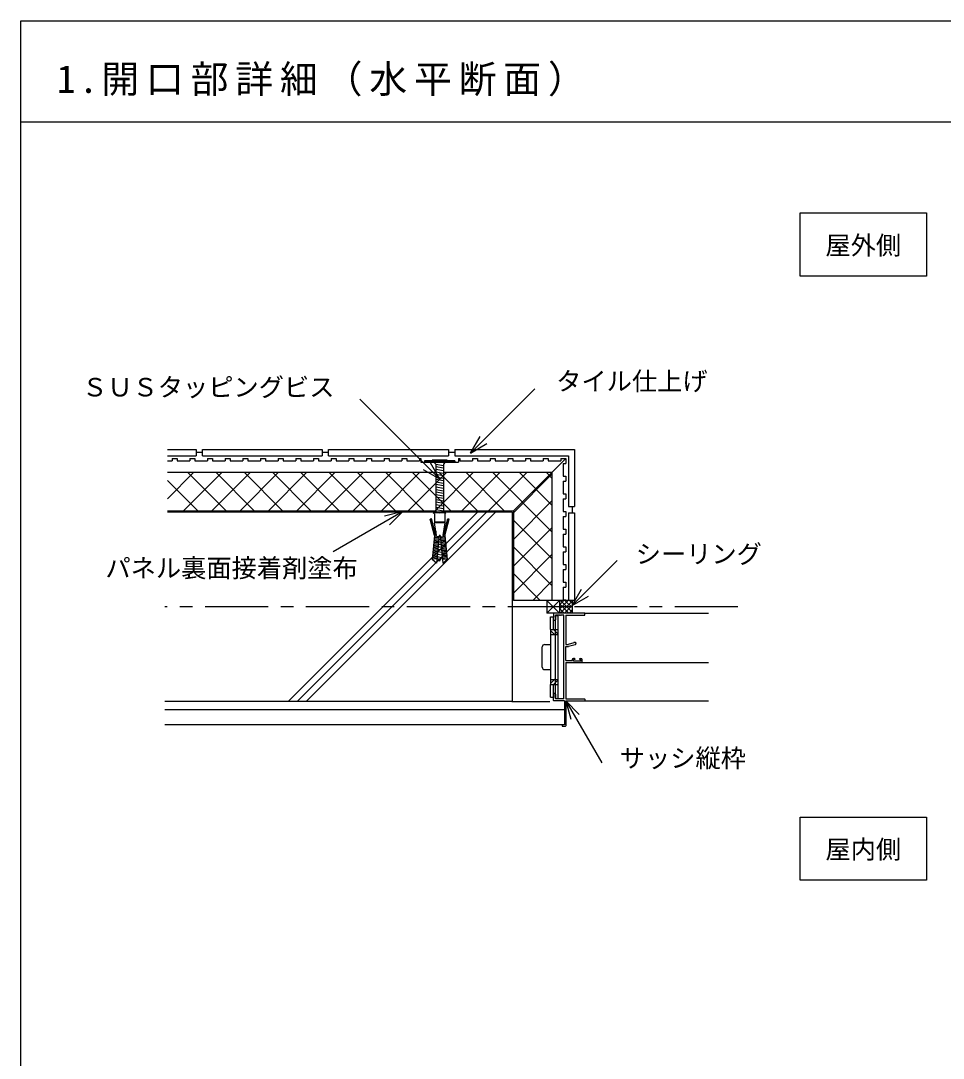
# Model space of a CAD drawing. Units: millimetres, scale not verified. Extents: x -1989 to 2011, y -1447 to 1353.
# Drawn here: x -1989 to -1258, y 531 to 1353 of the extents above; entities that cross this region are included whole.
import ezdxf
from ezdxf.enums import TextEntityAlignment as Align

# ---------------------------------------------------------------- set-up
doc = ezdxf.new("R2010")
doc.units = ezdxf.units.MM
doc.header["$LTSCALE"] = 10
doc.linetypes.add('CHAIN1', pattern=[8, 5, -1, 1, -1])
for name, color, linetype in [('0-0', 7, 'Continuous'), ('3-0', 7, 'Continuous'), ('3-1', 7, 'Continuous'), ('3-2', 7, 'Continuous'), ('3-3', 7, 'Continuous')]:
    doc.layers.add(name, color=color, linetype=linetype)
doc.styles.add('ＭＳ ゴシック', font='')
doc.styles.get('ＭＳ ゴシック').set_extended_font_data('MS Gothic')

msp = doc.modelspace()

# ---------------------------------------------------------------- linework, layer by layer
at = {"layer": '0-0'}
msp.add_line((-1988.79, 1272.63), (2011.21, 1272.63), dxfattribs=at)
msp.add_lwpolyline([(-1988.79, 1352.63), (2011.21, 1352.63), (2011.21, -1447.37), (-1988.79, -1447.37)], close=True, dxfattribs=at)
at = {"layer": '3-0'}
for points in [[(-1371.05, 1200.38), (-1271.05, 1200.38), (-1271.05, 1150.38), (-1371.05, 1150.38)], [(-1371.05, 721.92), (-1271.05, 721.92), (-1271.05, 671.92), (-1371.05, 671.92)]]:
    msp.add_lwpolyline(points, close=True, dxfattribs=at)
at = {"layer": '3-1'}
for p, q in [((-1632.29, 1010.21), (-1581.44, 1061.05)), ((-1656.59, 989.52), (-1719.95, 1052.88)), ((-1632.29, 1010.21), (-1624.79, 1023.2)), ((-1872.55, 1012.95), (-1849.81, 1012.95)), ((-1849.81, 1012.95), (-1849.81, 1007.95)), ((-1844.81, 1012.95), (-1749.81, 1012.95)), ((-1749.81, 1012.95), (-1749.81, 1007.95)), ((-1744.81, 1012.95), (-1649.81, 1012.95)), ((-1649.81, 1012.95), (-1649.81, 1007.95)), ((-1649.81, 1010.95), (-1644.81, 1010.95)), ((-1644.81, 1012.95), (-1644.81, 1007.95)), ((-1644.81, 1012.95), (-1549.81, 1012.95)), ((-1632.29, 1010.21), (-1619.3, 1017.71)), ((-1549.81, 1012.95), (-1549.81, 967.95)), ((-1872.55, 1007.95), (-1849.81, 1007.95)), ((-1872.55, 1003.95), (-1868.81, 1003.95)), ((-1868.81, 1005.95), (-1868.81, 1003.95)), ((-1868.81, 1005.95), (-1864.81, 1005.95)), ((-1864.81, 1005.95), (-1864.81, 1003.95)), ((-1864.81, 1003.95), (-1854.81, 1003.95)), ((-1854.81, 1005.95), (-1854.81, 1003.95)), ((-1854.81, 1005.95), (-1850.81, 1005.95)), ((-1850.81, 1005.95), (-1850.81, 1003.95)), ((-1850.81, 1003.95), (-1840.81, 1003.95)), ((-1844.81, 1007.95), (-1749.81, 1007.95)), ((-1840.81, 1005.95), (-1840.81, 1003.95)), ((-1840.81, 1005.95), (-1836.81, 1005.95)), ((-1836.81, 1005.95), (-1836.81, 1003.95)), ((-1836.81, 1003.95), (-1826.81, 1003.95)), ((-1826.81, 1005.95), (-1826.81, 1003.95)), ((-1826.81, 1005.95), (-1822.81, 1005.95)), ((-1822.81, 1005.95), (-1822.81, 1003.95)), ((-1822.81, 1003.95), (-1812.81, 1003.95)), ((-1812.81, 1005.95), (-1812.81, 1003.95)), ((-1812.81, 1005.95), (-1808.81, 1005.95)), ((-1808.81, 1005.95), (-1808.81, 1003.95)), ((-1808.81, 1003.95), (-1798.81, 1003.95)), ((-1798.81, 1005.95), (-1798.81, 1003.95)), ((-1798.81, 1005.95), (-1794.81, 1005.95)), ((-1794.81, 1005.95), (-1794.81, 1003.95)), ((-1794.81, 1003.95), (-1784.81, 1003.95)), ((-1784.81, 1005.95), (-1784.81, 1003.95)), ((-1784.81, 1005.95), (-1780.81, 1005.95)), ((-1780.81, 1005.95), (-1780.81, 1003.95)), ((-1780.81, 1003.95), (-1770.81, 1003.95)), ((-1770.81, 1005.95), (-1770.81, 1003.95)), ((-1770.81, 1005.95), (-1766.81, 1005.95)), ((-1766.81, 1005.95), (-1766.81, 1003.95)), ((-1766.81, 1003.95), (-1756.81, 1003.95)), ((-1756.81, 1005.95), (-1756.81, 1003.95)), ((-1756.81, 1005.95), (-1752.81, 1005.95)), ((-1752.81, 1005.95), (-1752.81, 1003.95)), ((-1752.81, 1003.95), (-1742.81, 1003.95)), ((-1744.81, 1007.95), (-1649.81, 1007.95)), ((-1742.81, 1005.95), (-1742.81, 1003.95)), ((-1742.81, 1005.95), (-1738.81, 1005.95)), ((-1738.81, 1005.95), (-1738.81, 1003.95)), ((-1738.81, 1003.95), (-1728.81, 1003.95)), ((-1728.81, 1005.95), (-1728.81, 1003.95)), ((-1728.81, 1005.95), (-1724.81, 1005.95)), ((-1724.81, 1005.95), (-1724.81, 1003.95)), ((-1724.81, 1003.95), (-1714.81, 1003.95)), ((-1714.81, 1005.95), (-1714.81, 1003.95)), ((-1714.81, 1005.95), (-1710.81, 1005.95)), ((-1710.81, 1005.95), (-1710.81, 1003.95)), ((-1710.81, 1003.95), (-1700.81, 1003.95)), ((-1700.81, 1005.95), (-1700.81, 1003.95)), ((-1700.81, 1005.95), (-1696.81, 1005.95)), ((-1696.81, 1005.95), (-1696.81, 1003.95)), ((-1696.81, 1003.95), (-1686.81, 1003.95)), ((-1686.81, 1005.95), (-1686.81, 1003.95)), ((-1686.81, 1005.95), (-1682.81, 1005.95)), ((-1682.81, 1005.95), (-1682.81, 1003.95)), ((-1682.81, 1003.95), (-1672.81, 1003.95)), ((-1672.81, 1005.95), (-1672.81, 1003.95)), ((-1672.81, 1005.95), (-1671.81, 1005.95)), ((-1671.81, 1005.95), (-1671.81, 1002.95)), ((-1671.81, 1002.95), (-1641.81, 1002.95)), ((-1668.81, 1003.95), (-1668.81, 1002.95)), ((-1644.81, 1003.95), (-1668.81, 1003.95)), ((-1644.81, 1002.95), (-1668.81, 1002.95)), ((-1662.81, 1004.45), (-1662.31, 1003.95)), ((-1650.81, 1004.45), (-1662.81, 1004.45)), ((-1661.31, 1002.95), (-1659.81, 1001.45)), ((-1652.31, 1002.95), (-1653.81, 1001.45)), ((-1650.81, 1004.45), (-1651.31, 1003.95)), ((-1644.81, 1007.95), (-1554.81, 1007.95)), ((-1644.81, 1003.95), (-1644.81, 1002.95)), ((-1641.81, 1005.95), (-1641.81, 1002.95)), ((-1641.81, 1005.95), (-1640.81, 1005.95)), ((-1640.81, 1005.95), (-1640.81, 1003.95)), ((-1640.81, 1003.95), (-1630.81, 1003.95)), ((-1630.81, 1005.95), (-1630.81, 1003.95)), ((-1630.81, 1005.95), (-1626.81, 1005.95)), ((-1626.81, 1005.95), (-1626.81, 1003.95)), ((-1626.81, 1003.95), (-1616.81, 1003.95)), ((-1616.81, 1005.95), (-1616.81, 1003.95)), ((-1616.81, 1005.95), (-1612.81, 1005.95)), ((-1612.81, 1005.95), (-1612.81, 1003.95)), ((-1612.81, 1003.95), (-1602.81, 1003.95)), ((-1602.81, 1005.95), (-1602.81, 1003.95)), ((-1602.81, 1005.95), (-1598.81, 1005.95)), ((-1598.81, 1005.95), (-1598.81, 1003.95)), ((-1598.81, 1003.95), (-1588.81, 1003.95)), ((-1556.81, 1005.95), (-1598.31, 964.45)), ((-1588.81, 1005.95), (-1588.81, 1003.95)), ((-1588.81, 1005.95), (-1584.81, 1005.95)), ((-1584.81, 1005.95), (-1584.81, 1003.95)), ((-1584.81, 1003.95), (-1574.81, 1003.95)), ((-1574.81, 1005.95), (-1574.81, 1003.95)), ((-1574.81, 1005.95), (-1570.81, 1005.95)), ((-1570.81, 1005.95), (-1570.81, 1003.95)), ((-1570.81, 1003.95), (-1560.81, 1003.95)), ((-1560.81, 1005.95), (-1560.81, 1003.95)), ((-1560.81, 1005.95), (-1556.81, 1005.95)), ((-1556.81, 1005.95), (-1556.81, 1001.95)), ((-1554.81, 1007.95), (-1554.81, 967.95)), ((-1872.55, 994.95), (-1659.81, 994.95)), ((-1872.55, 974), (-1851.6, 994.95)), ((-1859.7, 964.45), (-1829.2, 994.95)), ((-1856.57, 994.95), (-1826.07, 964.45)), ((-1837.3, 964.45), (-1806.8, 994.95)), ((-1834.17, 994.95), (-1803.67, 964.45)), ((-1814.9, 964.45), (-1784.4, 994.95)), ((-1811.77, 994.95), (-1781.27, 964.45)), ((-1792.5, 964.45), (-1762, 994.95)), ((-1789.37, 994.95), (-1758.87, 964.45)), ((-1770.1, 964.45), (-1739.6, 994.95)), ((-1766.97, 994.95), (-1736.47, 964.45)), ((-1747.7, 964.45), (-1717.2, 994.95)), ((-1744.57, 994.95), (-1714.07, 964.45)), ((-1725.3, 964.45), (-1694.8, 994.95)), ((-1722.17, 994.95), (-1691.67, 964.45)), ((-1702.9, 964.45), (-1672.4, 994.95)), ((-1699.77, 994.95), (-1669.27, 964.45)), ((-1681.69, 964.45), (-1651.19, 994.95)), ((-1678.55, 994.95), (-1648.05, 964.45)), ((-1656.59, 989.52), (-1669.58, 997.02)), ((-1656.59, 989.52), (-1664.09, 1002.51)), ((-1660.47, 964.45), (-1629.97, 994.95)), ((-1659.81, 1001.45), (-1659.81, 962.95)), ((-1659.81, 1001.45), (-1653.81, 1000.4)), ((-1659.81, 999.45), (-1653.81, 998.4)), ((-1659.81, 997.45), (-1653.81, 996.4)), ((-1659.81, 995.45), (-1653.81, 994.4)), ((-1657.34, 994.95), (-1626.84, 964.45)), ((-1653.81, 1001.45), (-1653.81, 962.95)), ((-1653.81, 994.95), (-1567.81, 994.95)), ((-1639.26, 964.45), (-1608.76, 994.95)), ((-1636.13, 994.95), (-1605.63, 964.45)), ((-1618.05, 964.45), (-1587.55, 994.95)), ((-1614.91, 994.95), (-1567.81, 947.85)), ((-1593.7, 994.95), (-1567.81, 969.06)), ((-1572.49, 994.95), (-1567.81, 990.28)), ((-1567.81, 994.95), (-1567.81, 893.45)), ((-1558.81, 1001.95), (-1556.81, 1001.95)), ((-1558.81, 1001.95), (-1558.81, 991.95)), ((-1872.55, 988.54), (-1848.47, 964.45)), ((-1659.81, 993.45), (-1653.81, 992.4)), ((-1659.81, 991.45), (-1653.81, 990.4)), ((-1659.81, 989.45), (-1653.81, 988.4)), ((-1659.81, 987.45), (-1653.81, 986.4)), ((-1598.31, 962.98), (-1567.81, 993.48)), ((-1558.81, 991.95), (-1556.81, 991.95)), ((-1558.81, 987.95), (-1556.81, 987.95)), ((-1558.81, 987.95), (-1558.81, 977.95)), ((-1556.81, 991.95), (-1556.81, 987.95)), ((-1659.81, 985.45), (-1653.81, 984.4)), ((-1659.81, 983.45), (-1653.81, 982.4)), ((-1659.81, 981.45), (-1653.81, 980.4)), ((-1659.81, 979.45), (-1653.81, 978.4)), ((-1558.81, 977.95), (-1556.81, 977.95)), ((-1556.81, 977.95), (-1556.81, 973.95)), ((-1659.81, 977.45), (-1653.81, 976.4)), ((-1659.81, 975.45), (-1653.81, 974.4)), ((-1659.81, 973.45), (-1653.81, 972.4)), ((-1659.81, 971.45), (-1653.81, 970.4)), ((-1598.31, 941.76), (-1567.81, 972.26)), ((-1558.81, 973.95), (-1556.81, 973.95)), ((-1558.81, 973.95), (-1558.81, 963.95)), ((-1872.55, 964.45), (-1659.81, 964.45)), ((-1599.31, 963.45), (-1872.55, 963.45)), ((-1626.8, 963.45), (-1776.8, 813.45)), ((-1619.73, 963.45), (-1769.73, 813.45)), ((-1612.66, 963.45), (-1762.66, 813.45)), ((-1685.92, 964), (-1741.2, 932.08)), ((-1685.92, 964), (-1700.41, 960.12)), ((-1685.92, 964), (-1696.52, 953.39)), ((-1660.81, 961.95), (-1661.81, 962.95)), ((-1651.81, 962.95), (-1661.81, 962.95)), ((-1660.81, 961.95), (-1660.81, 954.95)), ((-1659.81, 969.45), (-1653.81, 968.4)), ((-1659.81, 967.45), (-1653.81, 966.4)), ((-1659.81, 965.45), (-1653.81, 964.4)), ((-1659.81, 963.45), (-1656.98, 962.95)), ((-1653.81, 964.45), (-1598.31, 964.45)), ((-1651.81, 962.95), (-1652.81, 961.95)), ((-1652.81, 961.95), (-1652.81, 954.95)), ((-1599.31, 963.45), (-1599.31, 813.45)), ((-1598.31, 964.45), (-1598.31, 893.45)), ((-1558.81, 963.95), (-1556.81, 963.95)), ((-1556.81, 963.95), (-1556.81, 959.95)), ((-1554.81, 967.95), (-1549.81, 967.95)), ((-1554.81, 962.95), (-1549.81, 962.95)), ((-1554.81, 962.95), (-1554.81, 893.45)), ((-1551.81, 967.95), (-1551.81, 962.95)), ((-1549.81, 962.95), (-1549.81, 893.45)), ((-1663.35, 958.21), (-1664.31, 957.95)), ((-1660.81, 944.95), (-1664.31, 957.95)), ((-1659.78, 944.95), (-1663.35, 958.21)), ((-1652.81, 955.45), (-1660.81, 955.45)), ((-1652.81, 954.95), (-1660.81, 954.95)), ((-1659.31, 944.95), (-1660.81, 954.95)), ((-1652.81, 954.95), (-1654.31, 944.95)), ((-1653.85, 944.95), (-1650.28, 958.21)), ((-1652.81, 944.95), (-1649.31, 957.95)), ((-1649.31, 957.95), (-1650.28, 958.21)), ((-1598.31, 957.14), (-1567.81, 926.64)), ((-1558.81, 959.95), (-1556.81, 959.95)), ((-1558.81, 959.95), (-1558.81, 949.95)), ((-1659.81, 948.29), (-1659.81, 945.09)), ((-1653.81, 948.29), (-1653.81, 945.09)), ((-1598.31, 920.55), (-1567.81, 951.05)), ((-1558.81, 949.95), (-1556.81, 949.95)), ((-1558.81, 945.95), (-1556.81, 945.95)), ((-1558.81, 945.95), (-1558.81, 935.95)), ((-1556.81, 949.95), (-1556.81, 945.95)), ((-1660.81, 944.95), (-1662.81, 925.95)), ((-1658.04, 936.99), (-1661.61, 937.36)), ((-1657.95, 937.98), (-1661.51, 938.36)), ((-1657.85, 938.98), (-1661.4, 939.35)), ((-1657.76, 939.97), (-1661.3, 940.35)), ((-1657.67, 940.97), (-1661.19, 941.34)), ((-1657.58, 941.97), (-1661.09, 942.34)), ((-1657.49, 942.96), (-1660.97, 943.33)), ((-1657.4, 943.96), (-1660.88, 944.32)), ((-1659.31, 944.95), (-1659.78, 944.95)), ((-1657.31, 944.95), (-1659.31, 922.95)), ((-1657.93, 938.12), (-1655.65, 937.72)), ((-1657.75, 940.09), (-1655.84, 939.75)), ((-1657.57, 942.06), (-1656.02, 941.79)), ((-1657.4, 944.03), (-1656.21, 943.82)), ((-1656.31, 944.95), (-1657.31, 944.95)), ((-1656.31, 944.95), (-1654.31, 922.95)), ((-1656.22, 943.96), (-1652.74, 944.32)), ((-1656.13, 942.96), (-1652.65, 943.33)), ((-1656.04, 941.97), (-1652.54, 942.34)), ((-1655.95, 940.97), (-1652.43, 941.34)), ((-1655.86, 939.97), (-1652.33, 940.35)), ((-1655.77, 938.98), (-1652.22, 939.35)), ((-1655.68, 937.98), (-1652.12, 938.36)), ((-1655.59, 936.99), (-1652.01, 937.36)), ((-1653.85, 944.95), (-1654.31, 944.95)), ((-1652.81, 944.95), (-1650.81, 925.95)), ((-1658.76, 929.02), (-1662.45, 929.41)), ((-1658.67, 930.02), (-1662.34, 930.4)), ((-1658.58, 931.01), (-1662.24, 931.4)), ((-1658.49, 932.01), (-1662.13, 932.39)), ((-1658.4, 933), (-1662.03, 933.39)), ((-1658.31, 934), (-1661.92, 934.38)), ((-1658.22, 935), (-1661.82, 935.37)), ((-1658.13, 935.99), (-1661.71, 936.37)), ((-1658.65, 930.25), (-1654.91, 929.59)), ((-1658.47, 932.22), (-1655.1, 931.62)), ((-1658.29, 934.19), (-1655.28, 933.66)), ((-1658.11, 936.15), (-1655.47, 935.69)), ((-1655.5, 935.99), (-1651.91, 936.37)), ((-1655.41, 935), (-1651.8, 935.37)), ((-1655.32, 934), (-1651.7, 934.38)), ((-1655.22, 933), (-1651.59, 933.39)), ((-1655.13, 932.01), (-1651.49, 932.39)), ((-1655.04, 931.01), (-1651.38, 931.4)), ((-1654.95, 930.02), (-1651.28, 930.4)), ((-1654.86, 929.02), (-1651.17, 929.41)), ((-1598.31, 935.92), (-1567.81, 905.42)), ((-1598.31, 899.34), (-1567.81, 929.84)), ((-1558.81, 935.95), (-1556.81, 935.95)), ((-1558.81, 931.95), (-1556.81, 931.95)), ((-1558.81, 931.95), (-1558.81, 921.95)), ((-1556.81, 935.95), (-1556.81, 931.95)), ((-1659.31, 922.95), (-1662.81, 925.95)), ((-1659.03, 926.03), (-1662.76, 926.42)), ((-1658.94, 927.03), (-1662.66, 927.42)), ((-1658.85, 928.02), (-1662.55, 928.41)), ((-1656.79, 924.41), (-1658.85, 927.99)), ((-1658.83, 928.28), (-1654.99, 927.6)), ((-1656.81, 924.45), (-1654.77, 927.99)), ((-1654.77, 928.02), (-1651.07, 928.41)), ((-1654.68, 927.03), (-1650.97, 927.42)), ((-1654.59, 926.03), (-1650.86, 926.42)), ((-1654.31, 922.95), (-1650.81, 925.95)), ((-1558.81, 921.95), (-1556.81, 921.95)), ((-1556.81, 921.95), (-1556.81, 917.95)), ((-1551.81, 889.46), (-1516.07, 925.19)), ((-1598.31, 914.71), (-1577.05, 893.45)), ((-1558.81, 917.95), (-1556.81, 917.95)), ((-1558.81, 917.95), (-1558.81, 907.95)), ((-1582.98, 893.45), (-1567.81, 908.62)), ((-1558.81, 907.95), (-1556.81, 907.95)), ((-1556.81, 907.95), (-1556.81, 903.95)), ((-1558.81, 903.95), (-1556.81, 903.95)), ((-1558.81, 903.95), (-1558.81, 893.95)), ((-1551.81, 889.46), (-1544.31, 902.45)), ((-1551.81, 889.46), (-1538.82, 896.96)), ((-1598.31, 893.5), (-1598.27, 893.45)), ((-1549.81, 893.45), (-1598.31, 893.45)), ((-1571.81, 893.45), (-1571.81, 883.45)), ((-1571.81, 883.45), (-1561.81, 893.45)), ((-1561.81, 890.06), (-1558.42, 893.45)), ((-1561.81, 886.53), (-1554.88, 893.45)), ((-1561.81, 890.72), (-1554.55, 883.45)), ((-1561.35, 883.45), (-1551.81, 892.99)), ((-1561.01, 893.45), (-1551.81, 884.25)), ((-1558.81, 893.95), (-1556.81, 893.95)), ((-1557.81, 883.45), (-1551.81, 889.46)), ((-1557.48, 893.45), (-1551.81, 887.79)), ((-1556.81, 893.95), (-1556.81, 893.45)), ((-1553.94, 893.45), (-1551.81, 891.32)), ((-1551.81, 893.45), (-1551.81, 883.45)), ((-1541.81, 883.45), (-1571.81, 883.45)), ((-1568.96, 880.47), (-1566.67, 880.47)), ((-1568.96, 870.45), (-1568.96, 880.47)), ((-1566.38, 883.45), (-1566.67, 883.16)), ((-1566.67, 883.16), (-1566.67, 880.67)), ((-1566.67, 880.67), (-1566.67, 880.27)), ((-1566.67, 870.58), (-1566.67, 880.47)), ((-1566.67, 877.98), (-1566.67, 880.27)), ((-1565.03, 881.46), (-1562.75, 881.46)), ((-1562.9, 881.81), (-1562.5, 881.81)), ((-1561.9, 881.81), (-1562.5, 881.81)), ((-1561.9, 881.81), (-1561.5, 881.81)), ((-1561.81, 887.18), (-1558.09, 883.45)), ((-1561.81, 883.64), (-1561.62, 883.45)), ((-1560.91, 881.81), (-1561.5, 881.81)), ((-1560.91, 881.81), (-1560.51, 881.81)), ((-1556.73, 881.81), (-1541.81, 881.81)), ((-1554.28, 883.45), (-1551.81, 885.92)), ((-1541.81, 881.81), (-1541.81, 883.45)), ((-1541.81, 883.45), (-1443.8, 883.45)), ((-1566.67, 877.98), (-1566.18, 877.49)), ((-1565.53, 877.49), (-1566.18, 877.49)), ((-1565.53, 877.49), (-1565.03, 877.98)), ((-1568.56, 826.76), (-1568.56, 870.52)), ((-1568.56, 870.52), (-1562.75, 870.52)), ((-1568.56, 866.55), (-1562.75, 866.55)), ((-1565.03, 865.7), (-1568.38, 869.05)), ((-1566.62, 870.52), (-1566.67, 870.58)), ((-1563.18, 867.08), (-1566.62, 870.52)), ((-1575.53, 840.69), (-1575.53, 856.6)), ((-1573.54, 858.59), (-1568.56, 858.59)), ((-1556.73, 857), (-1554.74, 857)), ((-1556.73, 845.86), (-1556.73, 857)), ((-1550.56, 859.81), (-1554.96, 858.64)), ((-1549.51, 858.39), (-1554.74, 857)), ((-1550.56, 860.08), (-1550.56, 859.81)), ((-1549.07, 860.08), (-1550.56, 860.08)), ((-1548.77, 859.78), (-1549.07, 860.08)), ((-1548.77, 859.78), (-1548.77, 859.35)), ((-1551.76, 846.56), (-1551.76, 845.86)), ((-1549.97, 847.55), (-1550.76, 847.55)), ((-1550.46, 846.66), (-1550.76, 846.36)), ((-1549.77, 846.66), (-1550.46, 846.66)), ((-1549.47, 847.05), (-1549.97, 847.55)), ((-1549.77, 846.66), (-1549.47, 846.95)), ((-1549.47, 847.05), (-1549.47, 846.95)), ((-1545.59, 847.55), (-1546.09, 847.05)), ((-1546.09, 847.05), (-1546.09, 846.95)), ((-1546.09, 846.95), (-1545.79, 846.66)), ((-1545.79, 846.66), (-1545.09, 846.66)), ((-1545.59, 847.55), (-1544.79, 847.55)), ((-1544.79, 846.36), (-1545.09, 846.66)), ((-1543.8, 844.72), (-1543.8, 846.56)), ((-1573.54, 838.7), (-1568.56, 838.7)), ((-1556.73, 845.86), (-1551.76, 845.86)), ((-1556.73, 844.22), (-1544.3, 844.22)), ((-1550.76, 845.31), (-1550.76, 846.36)), ((-1544.79, 845.31), (-1550.76, 845.31)), ((-1544.79, 845.31), (-1544.79, 846.36)), ((-1544.3, 844.22), (-1543.8, 844.72)), ((-1544.3, 844.22), (-1443.8, 844.22)), ((-1568.56, 830.74), (-1562.75, 830.74)), ((-1568.38, 828.24), (-1565.03, 831.59)), ((-1566.62, 826.76), (-1563.18, 830.21)), ((-1568.96, 816.82), (-1568.96, 826.84)), ((-1568.56, 826.76), (-1562.75, 826.76)), ((-1566.67, 826.71), (-1566.62, 826.76)), ((-1566.67, 816.82), (-1566.67, 826.71)), ((-1565.03, 815.82), (-1565.03, 826.76)), ((-1568.96, 816.82), (-1566.67, 816.82)), ((-1566.18, 819.8), (-1566.67, 819.3)), ((-1566.67, 819.3), (-1566.67, 817.02)), ((-1566.67, 817.02), (-1566.67, 816.62)), ((-1566.67, 814.13), (-1566.67, 816.62)), ((-1566.67, 814.13), (-1566.38, 813.83)), ((-1557.92, 813.83), (-1566.38, 813.83)), ((-1565.53, 819.8), (-1566.18, 819.8)), ((-1565.03, 819.3), (-1565.53, 819.8)), ((-1565.03, 819.3), (-1565.03, 815.48)), ((-1558.37, 815.48), (-1565.03, 815.48)), ((-1557.92, 813.83), (-1557.92, 794.84)), ((-1556.73, 813.83), (-1556.73, 794.24)), ((-1556.73, 813.83), (-1542.11, 813.83)), ((-1556.73, 813.83), (-1528.37, 764.72)), ((-1556.73, 813.83), (-1552.85, 799.35)), ((-1556.73, 813.83), (-1546.12, 803.23)), ((-1541.81, 815.18), (-1542.11, 815.48)), ((-1542.11, 813.83), (-1541.81, 814.13)), ((-1542.11, 813.83), (-1443.8, 813.83)), ((-1541.81, 815.18), (-1541.81, 814.13)), ((-1599.55, 813.45), (-1874.48, 813.45)), ((-1557.92, 806.84), (-1874.48, 806.84)), ((-1599.55, 813.45), (-1569.55, 813.45)), ((-1559.71, 794.84), (-1874.48, 794.84)), ((-1559.71, 794.84), (-1559.71, 793.94)), ((-1557.92, 794.84), (-1559.71, 794.84)), ((-1559.71, 793.94), (-1557.03, 793.94)), ((-1557.03, 793.94), (-1556.73, 794.24))]:
    msp.add_line(p, q, dxfattribs=at)
at = {"layer": '3-1', "linetype": 'CHAIN1'}
for p, q in [((-1552.72, 888.45), (-1874.48, 888.45)), ((-1420.37, 888.45), (-1549.81, 888.45))]:
    msp.add_line(p, q, dxfattribs=at)
at = {"layer": '3-1'}
for points in [[(-1561.81, 893.45), (-1561.81, 883.45), (-1571.81, 893.45)], [(-1562.9, 881.81), (-1565.03, 881.81), (-1565.03, 877.98)], [(-1565.03, 815.82), (-1562.75, 815.82), (-1562.75, 881.46)], [(-1565.03, 826.76), (-1565.03, 870.52), (-1565.03, 881.46)], [(-1558.37, 815.48), (-1558.37, 881.81), (-1560.51, 881.81)], [(-1556.73, 881.81), (-1556.73, 858.64), (-1554.96, 858.64)], [(-1556.73, 844.22), (-1556.73, 815.48), (-1542.11, 815.48)]]:
    msp.add_lwpolyline(points, dxfattribs=at)
for centre, radius, start, end in [((-1566.97, 870.45), 1.99, 180, 216.86989), ((-1566.97, 870.45), 1.99, 216.86989, 225), ((-1564.74, 865.82), 1.99, 0, 45), ((-1573.54, 856.6), 1.99, 90, 180), ((-1549.77, 859.35), 0.995, 284.9303, 0), ((-1550.76, 846.56), 0.995, 90, 180), ((-1544.79, 846.56), 0.995, 0, 90), ((-1573.54, 840.69), 1.99, 180, 270), ((-1564.74, 831.46), 1.99, 314.99998, 360), ((-1566.97, 826.84), 1.99, 143.13008, 180), ((-1566.97, 826.84), 1.99, 135, 143.13008)]:
    msp.add_arc(centre, radius, start, end, dxfattribs=at)
at = {"layer": '3-2'}
msp.add_line((-1656.81, 1003.01), (-1656.81, 1002.89), dxfattribs=at)
at = {"layer": '3-3'}
for p, q in [((-1849.81, 1010.95), (-1844.81, 1010.95)), ((-1844.81, 1007.95), (-1844.81, 1012.95)), ((-1749.81, 1010.95), (-1744.81, 1010.95)), ((-1744.81, 1007.95), (-1744.81, 1012.95))]:
    msp.add_line(p, q, dxfattribs=at)

# ---------------------------------------------------------------- texts
at = {"layer": '0-0', "insert": (-1960.24, 1292.63), "char_height": 21.99, "attachment_point": 7, "style": 'ＭＳ ゴシック'}
msp.add_mtext('\\T1.18;1.開口部詳細（水平断面）', dxfattribs=at)
at = {"layer": '3-0', "color": 4, "style": 'ＭＳ ゴシック'}
for s, p in [('屋外側', (-1351.05, 1163.03)), ('屋内側', (-1351.05, 684.57))]:
    msp.add_text(s, height=14.66, dxfattribs=at).set_placement(p, align=Align.BOTTOM_LEFT)
at = {"layer": '3-1', "color": 4, "style": 'ＭＳ ゴシック'}
for s, p in [('タイル仕上げ', (-1564.42, 1055.42)), ('ＳＵＳタッピングビス', (-1940.16, 1050.66)), ('シーリング', (-1501.4, 918.52)), ('パネル裏面接着剤塗布', (-1921.65, 907.39)), ('サッシ縦枠', (-1514.05, 756.82))]:
    msp.add_text(s, height=14.66, dxfattribs=at).set_placement(p, align=Align.BOTTOM_LEFT)

doc.saveas('drawing.dxf')
